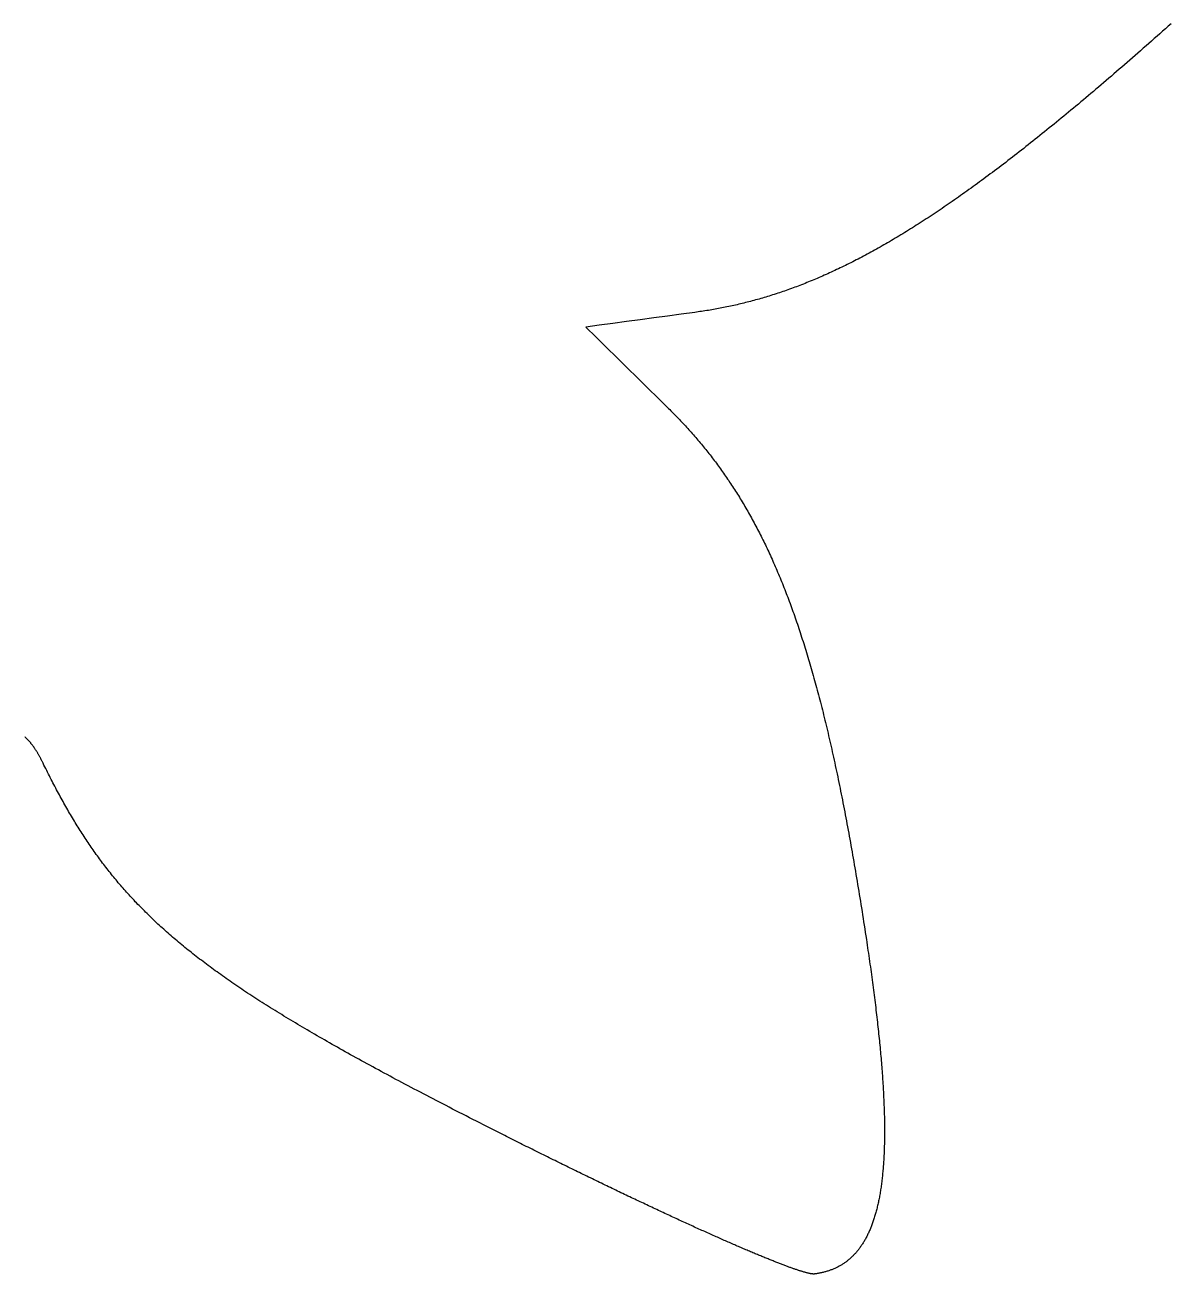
# Model space of a CAD drawing. Extents: x 2.4 to 98.3, y 8.1 to 95.3.
# Drawn here: x 50.37 to 90.31, y 8.1 to 51.65 of the extents above; entities that cross this region are included whole.
import ezdxf

# ---------------------------------------------------------------- set-up
doc = ezdxf.new("R2010")
doc.units = 0
doc.layers.add('LAYER_1', color=7, linetype='CONTINUOUS')

msp = doc.modelspace()

# ---------------------------------------------------------------- linework, layer by layer
at = {"layer": 'LAYER_1', "color": 3}
for p, q in [((90.018, 51.437), (89.921, 51.35)), ((90.116, 51.523), (90.018, 51.437)), ((90.214, 51.611), (90.116, 51.523)), ((90.312, 51.699), (90.214, 51.611)), ((89.536, 51.009), (89.441, 50.925)), ((89.632, 51.094), (89.536, 51.009)), ((89.728, 51.179), (89.632, 51.094)), ((89.824, 51.264), (89.728, 51.179)), ((89.921, 51.35), (89.824, 51.264)), ((89.063, 50.594), (88.969, 50.512)), ((89.157, 50.676), (89.063, 50.594)), ((89.251, 50.758), (89.157, 50.676)), ((89.346, 50.842), (89.251, 50.758)), ((89.441, 50.925), (89.346, 50.842)), ((88.507, 50.11), (88.415, 50.031)), ((88.599, 50.189), (88.507, 50.11)), ((88.691, 50.269), (88.599, 50.189)), ((88.783, 50.35), (88.691, 50.269)), ((88.876, 50.431), (88.783, 50.35)), ((88.969, 50.512), (88.876, 50.431)), ((88.053, 49.719), (87.963, 49.643)), ((88.143, 49.797), (88.053, 49.719)), ((88.234, 49.874), (88.143, 49.797)), ((88.324, 49.952), (88.234, 49.874)), ((88.415, 50.031), (88.324, 49.952)), ((87.519, 49.265), (87.432, 49.191)), ((87.608, 49.34), (87.519, 49.265)), ((87.696, 49.415), (87.608, 49.34)), ((87.785, 49.49), (87.696, 49.415)), ((87.874, 49.566), (87.785, 49.49)), ((87.963, 49.643), (87.874, 49.566)), ((86.997, 48.827), (86.912, 48.755)), ((87.084, 48.899), (86.997, 48.827)), ((87.17, 48.971), (87.084, 48.899)), ((87.257, 49.044), (87.17, 48.971)), ((87.344, 49.117), (87.257, 49.044)), ((87.432, 49.191), (87.344, 49.117)), ((86.487, 48.404), (86.403, 48.335)), ((86.571, 48.474), (86.487, 48.404)), ((86.656, 48.544), (86.571, 48.474)), ((86.741, 48.614), (86.656, 48.544)), ((86.826, 48.684), (86.741, 48.614)), ((86.912, 48.755), (86.826, 48.684)), ((85.905, 47.931), (85.823, 47.865)), ((85.987, 47.997), (85.905, 47.931)), ((86.07, 48.064), (85.987, 47.997)), ((86.152, 48.131), (86.07, 48.064)), ((86.236, 48.199), (86.152, 48.131)), ((86.319, 48.267), (86.236, 48.199)), ((86.403, 48.335), (86.319, 48.267)), ((85.337, 47.477), (85.257, 47.414)), ((85.417, 47.541), (85.337, 47.477)), ((85.498, 47.605), (85.417, 47.541)), ((85.579, 47.669), (85.498, 47.605)), ((85.66, 47.734), (85.579, 47.669)), ((85.741, 47.799), (85.66, 47.734)), ((85.823, 47.865), (85.741, 47.799)), ((84.783, 47.044), (84.704, 46.984)), ((84.861, 47.105), (84.783, 47.044)), ((84.94, 47.166), (84.861, 47.105)), ((85.019, 47.227), (84.94, 47.166)), ((85.098, 47.289), (85.019, 47.227)), ((85.177, 47.352), (85.098, 47.289)), ((85.257, 47.414), (85.177, 47.352)), ((84.241, 46.631), (84.165, 46.573)), ((84.318, 46.689), (84.241, 46.631)), ((84.395, 46.747), (84.318, 46.689)), ((84.472, 46.806), (84.395, 46.747)), ((84.549, 46.865), (84.472, 46.806)), ((84.627, 46.924), (84.549, 46.865)), ((84.704, 46.984), (84.627, 46.924)), ((83.638, 46.182), (83.563, 46.127)), ((83.712, 46.237), (83.638, 46.182)), ((83.787, 46.292), (83.712, 46.237)), ((83.862, 46.347), (83.787, 46.292)), ((83.938, 46.403), (83.862, 46.347)), ((84.013, 46.459), (83.938, 46.403)), ((84.089, 46.516), (84.013, 46.459)), ((84.165, 46.573), (84.089, 46.516)), ((83.049, 45.758), (82.977, 45.706)), ((83.122, 45.809), (83.049, 45.758)), ((83.195, 45.861), (83.122, 45.809)), ((83.268, 45.914), (83.195, 45.861)), ((83.342, 45.967), (83.268, 45.914)), ((83.415, 46.02), (83.342, 45.967)), ((83.489, 46.073), (83.415, 46.02)), ((83.563, 46.127), (83.489, 46.073)), ((82.405, 45.309), (82.334, 45.261)), ((82.475, 45.357), (82.405, 45.309)), ((82.546, 45.406), (82.475, 45.357)), ((82.618, 45.455), (82.546, 45.406)), ((82.689, 45.505), (82.618, 45.455)), ((82.761, 45.554), (82.689, 45.505)), ((82.833, 45.605), (82.761, 45.554)), ((82.905, 45.655), (82.833, 45.605)), ((82.977, 45.706), (82.905, 45.655)), ((81.777, 44.89), (81.708, 44.845)), ((81.846, 44.935), (81.777, 44.89)), ((81.915, 44.981), (81.846, 44.935)), ((81.984, 45.027), (81.915, 44.981)), ((82.054, 45.073), (81.984, 45.027)), ((82.123, 45.119), (82.054, 45.073)), ((82.193, 45.166), (82.123, 45.119)), ((82.264, 45.213), (82.193, 45.166)), ((82.334, 45.261), (82.264, 45.213)), ((81.097, 44.458), (81.03, 44.417)), ((81.164, 44.5), (81.097, 44.458)), ((81.231, 44.542), (81.164, 44.5)), ((81.299, 44.584), (81.231, 44.542)), ((81.366, 44.627), (81.299, 44.584)), ((81.434, 44.67), (81.366, 44.627)), ((81.502, 44.713), (81.434, 44.67)), ((81.571, 44.757), (81.502, 44.713)), ((81.639, 44.801), (81.571, 44.757)), ((81.708, 44.845), (81.639, 44.801)), ((80.369, 44.023), (80.304, 43.986)), ((80.434, 44.061), (80.369, 44.023)), ((80.5, 44.099), (80.434, 44.061)), ((80.565, 44.138), (80.5, 44.099)), ((80.631, 44.177), (80.565, 44.138)), ((80.697, 44.216), (80.631, 44.177)), ((80.763, 44.256), (80.697, 44.216)), ((80.83, 44.295), (80.763, 44.256)), ((80.896, 44.336), (80.83, 44.295)), ((80.963, 44.376), (80.896, 44.336)), ((81.03, 44.417), (80.963, 44.376)), ((79.532, 43.561), (79.469, 43.527)), ((79.596, 43.594), (79.532, 43.561)), ((79.66, 43.628), (79.596, 43.594)), ((79.723, 43.663), (79.66, 43.628)), ((79.787, 43.697), (79.723, 43.663)), ((79.851, 43.732), (79.787, 43.697)), ((79.915, 43.767), (79.851, 43.732)), ((79.98, 43.803), (79.915, 43.767)), ((80.044, 43.839), (79.98, 43.803)), ((80.109, 43.875), (80.044, 43.839)), ((80.174, 43.912), (80.109, 43.875)), ((80.239, 43.949), (80.174, 43.912)), ((80.304, 43.986), (80.239, 43.949)), ((78.656, 43.123), (78.594, 43.094)), ((78.718, 43.152), (78.656, 43.123)), ((78.78, 43.181), (78.718, 43.152)), ((78.842, 43.211), (78.78, 43.181)), ((78.904, 43.242), (78.842, 43.211)), ((78.966, 43.272), (78.904, 43.242)), ((79.029, 43.303), (78.966, 43.272)), ((79.091, 43.334), (79.029, 43.303)), ((79.154, 43.366), (79.091, 43.334)), ((79.217, 43.397), (79.154, 43.366)), ((79.28, 43.429), (79.217, 43.397)), ((79.343, 43.462), (79.28, 43.429)), ((79.406, 43.494), (79.343, 43.462)), ((79.469, 43.527), (79.406, 43.494)), ((77.679, 42.694), (77.619, 42.67)), ((77.739, 42.718), (77.679, 42.694)), ((77.8, 42.743), (77.739, 42.718)), ((77.861, 42.769), (77.8, 42.743)), ((77.921, 42.794), (77.861, 42.769)), ((77.982, 42.82), (77.921, 42.794)), ((78.043, 42.846), (77.982, 42.82)), ((78.104, 42.872), (78.043, 42.846)), ((78.165, 42.899), (78.104, 42.872)), ((78.226, 42.926), (78.165, 42.899)), ((78.287, 42.953), (78.226, 42.926)), ((78.348, 42.981), (78.287, 42.953)), ((78.409, 43.008), (78.348, 42.981)), ((78.471, 43.036), (78.409, 43.008)), ((78.532, 43.065), (78.471, 43.036)), ((78.594, 43.094), (78.532, 43.065)), ((76.484, 42.26), (76.425, 42.241)), ((76.544, 42.279), (76.484, 42.26)), ((76.603, 42.298), (76.544, 42.279)), ((76.662, 42.318), (76.603, 42.298)), ((76.722, 42.338), (76.662, 42.318)), ((76.781, 42.358), (76.722, 42.338)), ((76.84, 42.378), (76.781, 42.358)), ((76.9, 42.399), (76.84, 42.378)), ((76.96, 42.42), (76.9, 42.399)), ((77.019, 42.442), (76.96, 42.42)), ((77.079, 42.463), (77.019, 42.442)), ((77.139, 42.485), (77.079, 42.463)), ((77.198, 42.507), (77.139, 42.485)), ((77.258, 42.529), (77.198, 42.507)), ((77.318, 42.552), (77.258, 42.529)), ((77.378, 42.575), (77.318, 42.552)), ((77.438, 42.598), (77.378, 42.575)), ((77.498, 42.622), (77.438, 42.598)), ((77.558, 42.645), (77.498, 42.622)), ((77.619, 42.67), (77.558, 42.645)), ((74.776, 41.813), (74.718, 41.801)), ((74.835, 41.825), (74.776, 41.813)), ((74.894, 41.837), (74.835, 41.825)), ((74.953, 41.85), (74.894, 41.837)), ((75.012, 41.862), (74.953, 41.85)), ((75.07, 41.875), (75.012, 41.862)), ((75.129, 41.888), (75.07, 41.875)), ((75.188, 41.902), (75.129, 41.888)), ((75.247, 41.916), (75.188, 41.902)), ((75.306, 41.93), (75.247, 41.916)), ((75.364, 41.944), (75.306, 41.93)), ((75.423, 41.958), (75.364, 41.944)), ((75.482, 41.973), (75.423, 41.958)), ((75.541, 41.988), (75.482, 41.973)), ((75.6, 42.003), (75.541, 41.988)), ((75.658, 42.018), (75.6, 42.003)), ((75.717, 42.034), (75.658, 42.018)), ((75.776, 42.05), (75.717, 42.034)), ((75.835, 42.066), (75.776, 42.05)), ((75.894, 42.082), (75.835, 42.066)), ((75.953, 42.099), (75.894, 42.082)), ((76.012, 42.116), (75.953, 42.099)), ((76.071, 42.133), (76.012, 42.116)), ((76.13, 42.15), (76.071, 42.133)), ((76.189, 42.168), (76.13, 42.15)), ((76.248, 42.185), (76.189, 42.168)), ((76.307, 42.204), (76.248, 42.185)), ((76.366, 42.222), (76.307, 42.204)), ((76.425, 42.241), (76.366, 42.222)), ((71.812, 41.376), (71.336, 41.311)), ((72.287, 41.44), (71.812, 41.376)), ((72.763, 41.505), (72.287, 41.44)), ((73.238, 41.569), (72.763, 41.505)), ((73.714, 41.633), (73.238, 41.569)), ((73.773, 41.642), (73.714, 41.633)), ((73.832, 41.65), (73.773, 41.642)), ((73.892, 41.659), (73.832, 41.65)), ((73.951, 41.667), (73.892, 41.659)), ((74.01, 41.676), (73.951, 41.667)), ((74.069, 41.685), (74.01, 41.676)), ((74.128, 41.695), (74.069, 41.685)), ((74.187, 41.704), (74.128, 41.695)), ((74.246, 41.714), (74.187, 41.704)), ((74.305, 41.724), (74.246, 41.714)), ((74.364, 41.735), (74.305, 41.724)), ((74.423, 41.745), (74.364, 41.735)), ((74.482, 41.756), (74.423, 41.745)), ((74.541, 41.767), (74.482, 41.756)), ((74.6, 41.778), (74.541, 41.767)), ((74.659, 41.789), (74.6, 41.778)), ((74.718, 41.801), (74.659, 41.789)), ((70.385, 41.183), (69.91, 41.118)), ((69.91, 41.118), (70.27, 40.764)), ((70.861, 41.247), (70.385, 41.183)), ((71.336, 41.311), (70.861, 41.247)), ((70.27, 40.764), (70.631, 40.41)), ((70.631, 40.41), (70.992, 40.056)), ((70.992, 40.056), (71.352, 39.701)), ((71.352, 39.701), (71.713, 39.347)), ((71.713, 39.347), (72.074, 38.993)), ((72.074, 38.993), (72.434, 38.639)), ((72.434, 38.639), (72.795, 38.284)), ((72.795, 38.284), (72.838, 38.242)), ((72.838, 38.242), (72.881, 38.199)), ((72.881, 38.199), (72.924, 38.156)), ((72.924, 38.156), (72.967, 38.113)), ((72.967, 38.113), (73.01, 38.07)), ((73.01, 38.07), (73.052, 38.027)), ((73.052, 38.027), (73.094, 37.983)), ((73.094, 37.983), (73.136, 37.94)), ((73.136, 37.94), (73.178, 37.896)), ((73.178, 37.896), (73.22, 37.852)), ((73.22, 37.852), (73.261, 37.808)), ((73.261, 37.808), (73.303, 37.764)), ((73.303, 37.764), (73.344, 37.72)), ((73.344, 37.72), (73.385, 37.676)), ((73.385, 37.676), (73.426, 37.631)), ((73.426, 37.631), (73.466, 37.587)), ((73.466, 37.587), (73.507, 37.542)), ((73.507, 37.542), (73.547, 37.497)), ((73.547, 37.497), (73.587, 37.452)), ((73.587, 37.452), (73.627, 37.407)), ((73.627, 37.407), (73.667, 37.361)), ((73.667, 37.361), (73.707, 37.316)), ((73.707, 37.316), (73.747, 37.27)), ((73.747, 37.27), (73.786, 37.224)), ((73.786, 37.224), (73.825, 37.178)), ((73.825, 37.178), (73.864, 37.132)), ((73.864, 37.132), (73.903, 37.086)), ((73.903, 37.086), (73.942, 37.039)), ((73.942, 37.039), (73.98, 36.993)), ((73.98, 36.993), (74.019, 36.946)), ((74.019, 36.946), (74.057, 36.899)), ((74.057, 36.899), (74.095, 36.852)), ((74.095, 36.852), (74.133, 36.805)), ((74.133, 36.805), (74.171, 36.757)), ((74.171, 36.757), (74.208, 36.71)), ((74.208, 36.71), (74.246, 36.662)), ((74.246, 36.662), (74.283, 36.614)), ((74.283, 36.614), (74.32, 36.565)), ((74.32, 36.565), (74.357, 36.517)), ((74.357, 36.517), (74.394, 36.469)), ((74.394, 36.469), (74.431, 36.42)), ((74.431, 36.42), (74.467, 36.371)), ((74.467, 36.371), (74.503, 36.322)), ((74.503, 36.322), (74.54, 36.272)), ((74.54, 36.272), (74.576, 36.223)), ((74.576, 36.223), (74.612, 36.173)), ((74.612, 36.173), (74.647, 36.123)), ((74.647, 36.123), (74.683, 36.073)), ((74.683, 36.073), (74.719, 36.023)), ((74.719, 36.023), (74.754, 35.972)), ((74.754, 35.972), (74.789, 35.922)), ((74.789, 35.922), (74.824, 35.871)), ((74.824, 35.871), (74.859, 35.82)), ((74.859, 35.82), (74.894, 35.768)), ((74.894, 35.768), (74.928, 35.717)), ((74.928, 35.717), (74.963, 35.665)), ((74.963, 35.665), (74.997, 35.613)), ((74.997, 35.613), (75.031, 35.561)), ((75.031, 35.561), (75.065, 35.509)), ((75.065, 35.509), (75.099, 35.456)), ((75.099, 35.456), (75.133, 35.403)), ((75.133, 35.403), (75.167, 35.35)), ((75.167, 35.35), (75.2, 35.297)), ((75.2, 35.297), (75.233, 35.244)), ((75.233, 35.244), (75.267, 35.19)), ((75.267, 35.19), (75.3, 35.136)), ((75.3, 35.136), (75.333, 35.082)), ((75.333, 35.082), (75.365, 35.027)), ((75.365, 35.027), (75.398, 34.973)), ((75.398, 34.973), (75.431, 34.918)), ((75.431, 34.918), (75.463, 34.863)), ((75.463, 34.863), (75.495, 34.807)), ((75.495, 34.807), (75.527, 34.752)), ((75.527, 34.752), (75.559, 34.696)), ((75.559, 34.696), (75.591, 34.64)), ((75.591, 34.64), (75.623, 34.584)), ((75.623, 34.584), (75.655, 34.527)), ((75.655, 34.527), (75.686, 34.47)), ((75.686, 34.47), (75.717, 34.413)), ((75.717, 34.413), (75.749, 34.356)), ((75.749, 34.356), (75.78, 34.298)), ((75.78, 34.298), (75.811, 34.24)), ((75.811, 34.24), (75.842, 34.182)), ((75.842, 34.182), (75.872, 34.124)), ((75.872, 34.124), (75.903, 34.065)), ((75.903, 34.065), (75.933, 34.006)), ((75.933, 34.006), (75.964, 33.947)), ((75.964, 33.947), (75.994, 33.888)), ((75.994, 33.888), (76.024, 33.828)), ((76.024, 33.828), (76.054, 33.768)), ((76.054, 33.768), (76.084, 33.708)), ((76.084, 33.708), (76.114, 33.648)), ((76.114, 33.648), (76.143, 33.587)), ((76.143, 33.587), (76.173, 33.526)), ((76.173, 33.526), (76.202, 33.465)), ((76.202, 33.465), (76.231, 33.403)), ((76.231, 33.403), (76.261, 33.341)), ((76.261, 33.341), (76.29, 33.279)), ((76.29, 33.279), (76.318, 33.216)), ((76.318, 33.216), (76.347, 33.154)), ((76.347, 33.154), (76.376, 33.091)), ((76.376, 33.091), (76.405, 33.027)), ((76.405, 33.027), (76.433, 32.964)), ((76.433, 32.964), (76.461, 32.9)), ((76.461, 32.9), (76.49, 32.836)), ((76.49, 32.836), (76.518, 32.771)), ((76.518, 32.771), (76.546, 32.706)), ((76.546, 32.706), (76.574, 32.641)), ((76.574, 32.641), (76.601, 32.576)), ((76.601, 32.576), (76.629, 32.51)), ((76.629, 32.51), (76.657, 32.444)), ((76.657, 32.444), (76.684, 32.378)), ((76.684, 32.378), (76.711, 32.311)), ((76.711, 32.311), (76.739, 32.245)), ((76.739, 32.245), (76.766, 32.177)), ((76.766, 32.177), (76.793, 32.11)), ((76.793, 32.11), (76.82, 32.042)), ((76.82, 32.042), (76.847, 31.974)), ((76.847, 31.974), (76.873, 31.905)), ((76.873, 31.905), (76.9, 31.836)), ((76.9, 31.836), (76.927, 31.767)), ((76.927, 31.767), (76.953, 31.698)), ((76.953, 31.698), (76.979, 31.628)), ((76.979, 31.628), (77.006, 31.558)), ((77.006, 31.558), (77.032, 31.487)), ((77.032, 31.487), (77.058, 31.417)), ((77.058, 31.417), (77.084, 31.346)), ((77.084, 31.346), (77.11, 31.274)), ((77.11, 31.274), (77.135, 31.202)), ((77.135, 31.202), (77.161, 31.13)), ((77.161, 31.13), (77.187, 31.058)), ((77.187, 31.058), (77.212, 30.985)), ((77.212, 30.985), (77.237, 30.912)), ((77.237, 30.912), (77.263, 30.838)), ((77.263, 30.838), (77.288, 30.765)), ((77.288, 30.765), (77.313, 30.69)), ((77.313, 30.69), (77.338, 30.616)), ((77.338, 30.616), (77.363, 30.541)), ((77.363, 30.541), (77.388, 30.466)), ((77.388, 30.466), (77.412, 30.39)), ((77.412, 30.39), (77.437, 30.314)), ((77.437, 30.314), (77.461, 30.238)), ((77.461, 30.238), (77.486, 30.161)), ((77.486, 30.161), (77.51, 30.084)), ((77.51, 30.084), (77.535, 30.007)), ((77.535, 30.007), (77.559, 29.929)), ((77.559, 29.929), (77.583, 29.851)), ((77.583, 29.851), (77.607, 29.772)), ((77.607, 29.772), (77.631, 29.694)), ((77.631, 29.694), (77.655, 29.614)), ((77.655, 29.614), (77.679, 29.535)), ((77.679, 29.535), (77.702, 29.455)), ((77.702, 29.455), (77.726, 29.374)), ((77.726, 29.374), (77.749, 29.294)), ((77.749, 29.294), (77.773, 29.213)), ((77.773, 29.213), (77.796, 29.131)), ((77.796, 29.131), (77.819, 29.049)), ((77.819, 29.049), (77.843, 28.967)), ((77.843, 28.967), (77.866, 28.884)), ((77.866, 28.884), (77.889, 28.801)), ((77.889, 28.801), (77.912, 28.718)), ((77.912, 28.718), (77.935, 28.634)), ((77.935, 28.634), (77.958, 28.55)), ((77.958, 28.55), (77.98, 28.465)), ((77.98, 28.465), (78.003, 28.38)), ((78.003, 28.38), (78.026, 28.295)), ((78.026, 28.295), (78.048, 28.209)), ((78.048, 28.209), (78.071, 28.123)), ((78.071, 28.123), (78.093, 28.036)), ((78.093, 28.036), (78.116, 27.949)), ((78.116, 27.949), (78.138, 27.861)), ((78.138, 27.861), (78.16, 27.774)), ((78.16, 27.774), (78.182, 27.685)), ((78.182, 27.685), (78.204, 27.597)), ((78.204, 27.597), (78.226, 27.508)), ((78.226, 27.508), (78.248, 27.418)), ((78.248, 27.418), (78.27, 27.328)), ((78.27, 27.328), (78.292, 27.238)), ((78.292, 27.238), (78.313, 27.147)), ((78.313, 27.147), (78.335, 27.056)), ((78.335, 27.056), (78.357, 26.964)), ((50.372, 26.816), (50.362, 26.825)), ((50.383, 26.807), (50.372, 26.816)), ((50.394, 26.797), (50.383, 26.807)), ((50.405, 26.788), (50.394, 26.797)), ((50.415, 26.778), (50.405, 26.788)), ((50.426, 26.768), (50.415, 26.778)), ((50.437, 26.758), (50.426, 26.768)), ((50.448, 26.747), (50.437, 26.758)), ((50.458, 26.736), (50.448, 26.747)), ((50.469, 26.726), (50.458, 26.736)), ((50.48, 26.714), (50.469, 26.726)), ((50.49, 26.703), (50.48, 26.714)), ((50.501, 26.692), (50.49, 26.703)), ((50.512, 26.68), (50.501, 26.692)), ((50.522, 26.668), (50.512, 26.68)), ((50.533, 26.656), (50.522, 26.668)), ((50.544, 26.644), (50.533, 26.656)), ((50.554, 26.631), (50.544, 26.644)), ((50.565, 26.618), (50.554, 26.631)), ((50.576, 26.605), (50.565, 26.618)), ((50.586, 26.592), (50.576, 26.605)), ((50.597, 26.579), (50.586, 26.592)), ((50.608, 26.565), (50.597, 26.579)), ((78.357, 26.964), (78.378, 26.872)), ((78.378, 26.872), (78.4, 26.78)), ((78.4, 26.78), (78.421, 26.687)), ((78.421, 26.687), (78.442, 26.593)), ((78.442, 26.593), (78.464, 26.5)), ((50.618, 26.551), (50.608, 26.565)), ((50.629, 26.537), (50.618, 26.551)), ((50.639, 26.523), (50.629, 26.537)), ((50.65, 26.508), (50.639, 26.523)), ((50.661, 26.494), (50.65, 26.508)), ((50.671, 26.479), (50.661, 26.494)), ((50.682, 26.464), (50.671, 26.479)), ((50.692, 26.448), (50.682, 26.464)), ((50.703, 26.433), (50.692, 26.448)), ((50.714, 26.417), (50.703, 26.433)), ((50.724, 26.401), (50.714, 26.417)), ((50.735, 26.385), (50.724, 26.401)), ((50.745, 26.369), (50.735, 26.385)), ((50.756, 26.352), (50.745, 26.369)), ((50.766, 26.335), (50.756, 26.352)), ((50.777, 26.318), (50.766, 26.335)), ((50.788, 26.301), (50.777, 26.318)), ((50.798, 26.284), (50.788, 26.301)), ((50.809, 26.266), (50.798, 26.284)), ((50.819, 26.248), (50.809, 26.266)), ((50.83, 26.23), (50.819, 26.248)), ((50.84, 26.212), (50.83, 26.23)), ((50.851, 26.194), (50.84, 26.212)), ((50.861, 26.175), (50.851, 26.194)), ((50.872, 26.156), (50.861, 26.175)), ((50.882, 26.137), (50.872, 26.156)), ((50.893, 26.118), (50.882, 26.137)), ((78.464, 26.5), (78.485, 26.406)), ((78.485, 26.406), (78.506, 26.311)), ((78.506, 26.311), (78.527, 26.216)), ((78.527, 26.216), (78.548, 26.12)), ((50.903, 26.098), (50.893, 26.118)), ((50.914, 26.078), (50.903, 26.098)), ((50.925, 26.059), (50.914, 26.078)), ((50.935, 26.038), (50.925, 26.059)), ((50.946, 26.018), (50.935, 26.038)), ((50.956, 25.998), (50.946, 26.018)), ((50.967, 25.977), (50.956, 25.998)), ((50.977, 25.956), (50.967, 25.977)), ((50.988, 25.935), (50.977, 25.956)), ((50.998, 25.913), (50.988, 25.935)), ((51.029, 25.849), (50.998, 25.913)), ((51.061, 25.786), (51.029, 25.849)), ((51.092, 25.723), (51.061, 25.786)), ((51.123, 25.66), (51.092, 25.723)), ((78.548, 26.12), (78.569, 26.024)), ((78.569, 26.024), (78.59, 25.928)), ((78.59, 25.928), (78.611, 25.831)), ((78.611, 25.831), (78.632, 25.734)), ((78.632, 25.734), (78.653, 25.636)), ((51.155, 25.597), (51.123, 25.66)), ((51.186, 25.535), (51.155, 25.597)), ((51.217, 25.473), (51.186, 25.535)), ((51.249, 25.412), (51.217, 25.473)), ((51.28, 25.35), (51.249, 25.412)), ((51.312, 25.289), (51.28, 25.35)), ((51.343, 25.228), (51.312, 25.289)), ((78.653, 25.636), (78.674, 25.538)), ((78.674, 25.538), (78.694, 25.439)), ((78.694, 25.439), (78.715, 25.34)), ((78.715, 25.34), (78.735, 25.241)), ((51.375, 25.167), (51.343, 25.228)), ((51.406, 25.107), (51.375, 25.167)), ((51.438, 25.047), (51.406, 25.107)), ((51.47, 24.987), (51.438, 25.047)), ((51.502, 24.928), (51.47, 24.987)), ((51.534, 24.868), (51.502, 24.928)), ((51.565, 24.809), (51.534, 24.868)), ((78.735, 25.241), (78.756, 25.141)), ((78.756, 25.141), (78.776, 25.04)), ((78.776, 25.04), (78.797, 24.939)), ((78.797, 24.939), (78.817, 24.838)), ((78.817, 24.838), (78.837, 24.736)), ((51.597, 24.751), (51.565, 24.809)), ((51.629, 24.692), (51.597, 24.751)), ((51.662, 24.634), (51.629, 24.692)), ((51.694, 24.576), (51.662, 24.634)), ((51.726, 24.518), (51.694, 24.576)), ((51.758, 24.461), (51.726, 24.518)), ((51.791, 24.403), (51.758, 24.461)), ((51.823, 24.346), (51.791, 24.403)), ((78.837, 24.736), (78.858, 24.634)), ((78.858, 24.634), (78.878, 24.531)), ((78.878, 24.531), (78.898, 24.427)), ((78.898, 24.427), (78.918, 24.324)), ((51.856, 24.289), (51.823, 24.346)), ((51.889, 24.233), (51.856, 24.289)), ((51.921, 24.177), (51.889, 24.233)), ((51.954, 24.12), (51.921, 24.177)), ((51.987, 24.065), (51.954, 24.12)), ((52.02, 24.009), (51.987, 24.065)), ((52.053, 23.953), (52.02, 24.009)), ((78.918, 24.324), (78.938, 24.22)), ((78.938, 24.22), (78.958, 24.115)), ((78.958, 24.115), (78.978, 24.01)), ((78.978, 24.01), (78.998, 23.904)), ((52.087, 23.898), (52.053, 23.953)), ((52.12, 23.843), (52.087, 23.898)), ((52.154, 23.789), (52.12, 23.843)), ((52.187, 23.734), (52.154, 23.789)), ((52.221, 23.68), (52.187, 23.734)), ((52.255, 23.625), (52.221, 23.68)), ((52.289, 23.572), (52.255, 23.625)), ((52.323, 23.518), (52.289, 23.572)), ((78.998, 23.904), (79.018, 23.798)), ((79.018, 23.798), (79.038, 23.691)), ((79.038, 23.691), (79.058, 23.584)), ((79.058, 23.584), (79.078, 23.477)), ((52.357, 23.464), (52.323, 23.518)), ((52.392, 23.411), (52.357, 23.464)), ((52.426, 23.358), (52.392, 23.411)), ((52.461, 23.305), (52.426, 23.358)), ((52.496, 23.252), (52.461, 23.305)), ((52.531, 23.2), (52.496, 23.252)), ((52.566, 23.147), (52.531, 23.2)), ((52.601, 23.095), (52.566, 23.147)), ((52.636, 23.043), (52.601, 23.095)), ((79.078, 23.477), (79.097, 23.369)), ((79.097, 23.369), (79.117, 23.26)), ((79.117, 23.26), (79.137, 23.151)), ((79.137, 23.151), (79.156, 23.041)), ((52.672, 22.991), (52.636, 23.043)), ((52.708, 22.94), (52.672, 22.991)), ((52.744, 22.888), (52.708, 22.94)), ((52.78, 22.837), (52.744, 22.888)), ((52.816, 22.786), (52.78, 22.837)), ((52.852, 22.735), (52.816, 22.786)), ((52.889, 22.684), (52.852, 22.735)), ((52.925, 22.633), (52.889, 22.684)), ((79.156, 23.041), (79.176, 22.931)), ((79.176, 22.931), (79.196, 22.821)), ((79.196, 22.821), (79.215, 22.71)), ((79.215, 22.71), (79.235, 22.598)), ((52.962, 22.583), (52.925, 22.633)), ((53, 22.532), (52.962, 22.583)), ((53.037, 22.482), (53, 22.532)), ((53.074, 22.432), (53.037, 22.482)), ((53.112, 22.382), (53.074, 22.432)), ((53.15, 22.333), (53.112, 22.382)), ((53.188, 22.283), (53.15, 22.333)), ((53.226, 22.234), (53.188, 22.283)), ((53.265, 22.185), (53.226, 22.234)), ((79.235, 22.598), (79.254, 22.486)), ((79.254, 22.486), (79.273, 22.374)), ((79.273, 22.374), (79.293, 22.261)), ((79.293, 22.261), (79.312, 22.147)), ((53.303, 22.135), (53.265, 22.185)), ((53.342, 22.086), (53.303, 22.135)), ((53.381, 22.038), (53.342, 22.086)), ((53.421, 21.989), (53.381, 22.038)), ((53.46, 21.94), (53.421, 21.989)), ((53.5, 21.892), (53.46, 21.94)), ((53.54, 21.844), (53.5, 21.892)), ((53.58, 21.795), (53.54, 21.844)), ((53.62, 21.747), (53.58, 21.795)), ((79.312, 22.147), (79.331, 22.033)), ((79.331, 22.033), (79.351, 21.919)), ((79.351, 21.919), (79.37, 21.804)), ((79.37, 21.804), (79.389, 21.688)), ((53.661, 21.699), (53.62, 21.747)), ((53.702, 21.651), (53.661, 21.699)), ((53.743, 21.604), (53.702, 21.651)), ((53.784, 21.556), (53.743, 21.604)), ((53.826, 21.509), (53.784, 21.556)), ((53.868, 21.461), (53.826, 21.509)), ((53.91, 21.414), (53.868, 21.461)), ((53.952, 21.367), (53.91, 21.414)), ((53.995, 21.32), (53.952, 21.367)), ((79.389, 21.688), (79.408, 21.572)), ((79.408, 21.572), (79.428, 21.456)), ((79.428, 21.456), (79.447, 21.338)), ((54.038, 21.273), (53.995, 21.32)), ((54.081, 21.226), (54.038, 21.273)), ((54.124, 21.179), (54.081, 21.226)), ((54.168, 21.132), (54.124, 21.179)), ((54.212, 21.085), (54.168, 21.132)), ((54.256, 21.039), (54.212, 21.085)), ((54.301, 20.992), (54.256, 21.039)), ((54.345, 20.946), (54.301, 20.992)), ((54.39, 20.9), (54.345, 20.946)), ((79.447, 21.338), (79.466, 21.221)), ((79.466, 21.221), (79.485, 21.103)), ((79.485, 21.103), (79.504, 20.984)), ((79.504, 20.984), (79.523, 20.865)), ((54.436, 20.854), (54.39, 20.9)), ((54.481, 20.807), (54.436, 20.854)), ((54.527, 20.761), (54.481, 20.807)), ((54.573, 20.715), (54.527, 20.761)), ((54.62, 20.669), (54.573, 20.715)), ((54.667, 20.623), (54.62, 20.669)), ((54.714, 20.578), (54.667, 20.623)), ((54.761, 20.532), (54.714, 20.578)), ((54.809, 20.486), (54.761, 20.532)), ((54.857, 20.441), (54.809, 20.486)), ((79.523, 20.865), (79.542, 20.745)), ((79.542, 20.745), (79.561, 20.625)), ((79.561, 20.625), (79.58, 20.504)), ((79.58, 20.504), (79.599, 20.383)), ((54.905, 20.395), (54.857, 20.441)), ((54.954, 20.349), (54.905, 20.395)), ((55.003, 20.304), (54.954, 20.349)), ((55.052, 20.258), (55.003, 20.304)), ((55.102, 20.213), (55.052, 20.258)), ((55.152, 20.168), (55.102, 20.213)), ((55.202, 20.122), (55.152, 20.168)), ((55.252, 20.077), (55.202, 20.122)), ((55.303, 20.032), (55.252, 20.077)), ((79.599, 20.383), (79.618, 20.261)), ((79.618, 20.261), (79.636, 20.139)), ((79.636, 20.139), (79.655, 20.016)), ((55.355, 19.987), (55.303, 20.032)), ((55.406, 19.941), (55.355, 19.987)), ((55.458, 19.896), (55.406, 19.941)), ((55.51, 19.851), (55.458, 19.896)), ((55.563, 19.806), (55.51, 19.851)), ((55.616, 19.761), (55.563, 19.806)), ((55.669, 19.716), (55.616, 19.761)), ((55.723, 19.671), (55.669, 19.716)), ((55.777, 19.626), (55.723, 19.671)), ((55.832, 19.581), (55.777, 19.626)), ((79.655, 20.016), (79.674, 19.892)), ((79.674, 19.892), (79.693, 19.768)), ((79.693, 19.768), (79.708, 19.671)), ((79.708, 19.671), (79.722, 19.574)), ((55.887, 19.536), (55.832, 19.581)), ((55.942, 19.491), (55.887, 19.536)), ((55.997, 19.445), (55.942, 19.491)), ((56.053, 19.4), (55.997, 19.445)), ((56.109, 19.355), (56.053, 19.4)), ((56.166, 19.31), (56.109, 19.355)), ((56.223, 19.265), (56.166, 19.31)), ((56.281, 19.22), (56.223, 19.265)), ((56.339, 19.175), (56.281, 19.22)), ((56.397, 19.13), (56.339, 19.175)), ((79.722, 19.574), (79.736, 19.478)), ((79.736, 19.478), (79.75, 19.382)), ((79.75, 19.382), (79.764, 19.287)), ((79.764, 19.287), (79.778, 19.192)), ((79.778, 19.192), (79.792, 19.098)), ((56.455, 19.085), (56.397, 19.13)), ((56.514, 19.04), (56.455, 19.085)), ((56.574, 18.995), (56.514, 19.04)), ((56.634, 18.95), (56.574, 18.995)), ((56.694, 18.904), (56.634, 18.95)), ((56.755, 18.859), (56.694, 18.904)), ((56.816, 18.814), (56.755, 18.859)), ((56.877, 18.769), (56.816, 18.814)), ((56.939, 18.723), (56.877, 18.769)), ((79.792, 19.098), (79.805, 19.004)), ((79.805, 19.004), (79.819, 18.911)), ((79.819, 18.911), (79.832, 18.818)), ((79.832, 18.818), (79.845, 18.725)), ((57.001, 18.678), (56.939, 18.723)), ((57.064, 18.633), (57.001, 18.678)), ((57.127, 18.587), (57.064, 18.633)), ((57.191, 18.542), (57.127, 18.587)), ((57.255, 18.496), (57.191, 18.542)), ((57.319, 18.451), (57.255, 18.496)), ((57.384, 18.405), (57.319, 18.451)), ((57.45, 18.36), (57.384, 18.405)), ((57.516, 18.314), (57.45, 18.36)), ((57.582, 18.268), (57.516, 18.314)), ((79.845, 18.725), (79.857, 18.633)), ((79.857, 18.633), (79.87, 18.542)), ((79.87, 18.542), (79.883, 18.45)), ((79.883, 18.45), (79.895, 18.36)), ((79.895, 18.36), (79.907, 18.269)), ((57.649, 18.222), (57.582, 18.268)), ((57.716, 18.176), (57.649, 18.222)), ((57.783, 18.13), (57.716, 18.176)), ((57.851, 18.084), (57.783, 18.13)), ((57.92, 18.038), (57.851, 18.084)), ((57.989, 17.992), (57.92, 18.038)), ((58.058, 17.946), (57.989, 17.992)), ((58.128, 17.899), (58.058, 17.946)), ((58.199, 17.853), (58.128, 17.899)), ((79.907, 18.269), (79.919, 18.18)), ((79.919, 18.18), (79.931, 18.09)), ((79.931, 18.09), (79.942, 18.001)), ((79.942, 18.001), (79.954, 17.913)), ((79.954, 17.913), (79.965, 17.825)), ((58.27, 17.807), (58.199, 17.853)), ((58.341, 17.76), (58.27, 17.807)), ((58.413, 17.713), (58.341, 17.76)), ((58.485, 17.667), (58.413, 17.713)), ((58.558, 17.62), (58.485, 17.667)), ((58.631, 17.573), (58.558, 17.62)), ((58.705, 17.526), (58.631, 17.573)), ((58.78, 17.479), (58.705, 17.526)), ((58.854, 17.431), (58.78, 17.479)), ((58.93, 17.384), (58.854, 17.431)), ((79.965, 17.825), (79.976, 17.738)), ((79.976, 17.738), (79.987, 17.65)), ((79.987, 17.65), (79.998, 17.564)), ((79.998, 17.564), (80.008, 17.478)), ((80.008, 17.478), (80.019, 17.392)), ((59.006, 17.337), (58.93, 17.384)), ((59.082, 17.289), (59.006, 17.337)), ((59.159, 17.241), (59.082, 17.289)), ((59.236, 17.194), (59.159, 17.241)), ((59.314, 17.146), (59.236, 17.194)), ((59.392, 17.098), (59.314, 17.146)), ((59.471, 17.05), (59.392, 17.098)), ((59.551, 17.001), (59.471, 17.05)), ((59.631, 16.953), (59.551, 17.001)), ((80.019, 17.392), (80.029, 17.307)), ((80.029, 17.307), (80.039, 17.222)), ((80.039, 17.222), (80.049, 17.137)), ((80.049, 17.137), (80.058, 17.053)), ((80.058, 17.053), (80.068, 16.97)), ((59.711, 16.905), (59.631, 16.953)), ((59.792, 16.856), (59.711, 16.905)), ((59.874, 16.807), (59.792, 16.856)), ((59.956, 16.758), (59.874, 16.807)), ((60.039, 16.709), (59.956, 16.758)), ((60.122, 16.66), (60.039, 16.709)), ((60.206, 16.611), (60.122, 16.66)), ((60.29, 16.561), (60.206, 16.611)), ((60.375, 16.512), (60.29, 16.561)), ((80.068, 16.97), (80.077, 16.887)), ((80.077, 16.887), (80.087, 16.804)), ((80.087, 16.804), (80.096, 16.722)), ((80.096, 16.722), (80.105, 16.64)), ((80.105, 16.64), (80.113, 16.559)), ((80.113, 16.559), (80.122, 16.478)), ((60.46, 16.462), (60.375, 16.512)), ((60.546, 16.412), (60.46, 16.462)), ((60.633, 16.362), (60.546, 16.412)), ((60.72, 16.312), (60.633, 16.362)), ((60.808, 16.262), (60.72, 16.312)), ((60.896, 16.211), (60.808, 16.262)), ((60.985, 16.16), (60.896, 16.211)), ((61.074, 16.11), (60.985, 16.16)), ((80.122, 16.478), (80.13, 16.398)), ((80.13, 16.398), (80.138, 16.318)), ((80.138, 16.318), (80.146, 16.238)), ((80.146, 16.238), (80.154, 16.159)), ((80.154, 16.159), (80.162, 16.08)), ((61.164, 16.059), (61.074, 16.11)), ((61.255, 16.007), (61.164, 16.059)), ((61.346, 15.956), (61.255, 16.007)), ((61.438, 15.904), (61.346, 15.956)), ((61.53, 15.853), (61.438, 15.904)), ((61.623, 15.801), (61.53, 15.853)), ((61.716, 15.749), (61.623, 15.801)), ((61.81, 15.697), (61.716, 15.749)), ((61.905, 15.644), (61.81, 15.697)), ((80.162, 16.08), (80.169, 16.002)), ((80.169, 16.002), (80.176, 15.924)), ((80.176, 15.924), (80.184, 15.847)), ((80.184, 15.847), (80.191, 15.77)), ((80.191, 15.77), (80.197, 15.693)), ((80.197, 15.693), (80.204, 15.617)), ((62.001, 15.592), (61.905, 15.644)), ((62.096, 15.539), (62.001, 15.592)), ((62.193, 15.486), (62.096, 15.539)), ((62.29, 15.433), (62.193, 15.486)), ((62.388, 15.379), (62.29, 15.433)), ((62.486, 15.326), (62.388, 15.379)), ((62.586, 15.272), (62.486, 15.326)), ((62.685, 15.218), (62.586, 15.272)), ((80.204, 15.617), (80.21, 15.542)), ((80.21, 15.542), (80.217, 15.467)), ((80.217, 15.467), (80.223, 15.392)), ((80.223, 15.392), (80.229, 15.317)), ((80.229, 15.317), (80.234, 15.243)), ((62.785, 15.164), (62.685, 15.218)), ((62.886, 15.109), (62.785, 15.164)), ((62.988, 15.055), (62.886, 15.109)), ((63.09, 15), (62.988, 15.055)), ((63.193, 14.945), (63.09, 15)), ((63.297, 14.889), (63.193, 14.945)), ((63.401, 14.834), (63.297, 14.889)), ((63.505, 14.778), (63.401, 14.834)), ((80.234, 15.243), (80.24, 15.17)), ((80.24, 15.17), (80.245, 15.097)), ((80.245, 15.097), (80.251, 15.024)), ((80.251, 15.024), (80.256, 14.952)), ((80.256, 14.952), (80.261, 14.88)), ((80.261, 14.88), (80.265, 14.809)), ((80.265, 14.809), (80.27, 14.738)), ((63.611, 14.722), (63.505, 14.778)), ((63.717, 14.666), (63.611, 14.722)), ((63.824, 14.61), (63.717, 14.666)), ((63.931, 14.553), (63.824, 14.61)), ((64.039, 14.496), (63.931, 14.553)), ((64.148, 14.439), (64.039, 14.496)), ((64.257, 14.382), (64.148, 14.439)), ((64.368, 14.324), (64.257, 14.382)), ((80.27, 14.738), (80.274, 14.667)), ((80.274, 14.667), (80.278, 14.597)), ((80.278, 14.597), (80.282, 14.527)), ((80.282, 14.527), (80.286, 14.458)), ((80.286, 14.458), (80.29, 14.389)), ((80.29, 14.389), (80.293, 14.321)), ((64.478, 14.266), (64.368, 14.324)), ((64.59, 14.208), (64.478, 14.266)), ((64.702, 14.15), (64.59, 14.208)), ((64.815, 14.091), (64.702, 14.15)), ((64.928, 14.032), (64.815, 14.091)), ((65.042, 13.973), (64.928, 14.032)), ((65.157, 13.914), (65.042, 13.973)), ((80.293, 14.321), (80.296, 14.253)), ((80.296, 14.253), (80.3, 14.185)), ((80.3, 14.185), (80.303, 14.118)), ((80.303, 14.118), (80.305, 14.051)), ((80.305, 14.051), (80.308, 13.985)), ((80.308, 13.985), (80.31, 13.919)), ((65.273, 13.854), (65.157, 13.914)), ((65.389, 13.794), (65.273, 13.854)), ((65.506, 13.734), (65.389, 13.794)), ((65.624, 13.674), (65.506, 13.734)), ((65.742, 13.613), (65.624, 13.674)), ((65.861, 13.552), (65.742, 13.613)), ((65.981, 13.491), (65.861, 13.552)), ((80.31, 13.919), (80.313, 13.853)), ((80.313, 13.853), (80.315, 13.788)), ((80.315, 13.788), (80.317, 13.724)), ((80.317, 13.724), (80.318, 13.659)), ((80.318, 13.659), (80.32, 13.596)), ((80.32, 13.596), (80.321, 13.532)), ((80.321, 13.532), (80.322, 13.469)), ((66.102, 13.429), (65.981, 13.491)), ((66.223, 13.368), (66.102, 13.429)), ((66.345, 13.306), (66.223, 13.368)), ((66.468, 13.243), (66.345, 13.306)), ((66.468, 13.244), (66.467, 13.244)), ((66.467, 13.244), (66.467, 13.244)), ((66.467, 13.244), (66.468, 13.243)), ((66.468, 13.243), (66.468, 13.244)), ((66.468, 13.244), (66.468, 13.244)), ((66.537, 13.208), (66.468, 13.243)), ((66.468, 13.243), (66.468, 13.243)), ((66.468, 13.243), (66.468, 13.243)), ((66.468, 13.243), (66.468, 13.243)), ((66.606, 13.173), (66.537, 13.208)), ((66.675, 13.138), (66.606, 13.173)), ((66.744, 13.103), (66.675, 13.138)), ((66.813, 13.068), (66.744, 13.103)), ((66.881, 13.034), (66.813, 13.068)), ((80.322, 13.469), (80.323, 13.406)), ((80.323, 13.406), (80.324, 13.344)), ((80.324, 13.344), (80.325, 13.282)), ((80.325, 13.282), (80.325, 13.221)), ((80.325, 13.221), (80.326, 13.16)), ((80.326, 13.16), (80.326, 13.099)), ((80.326, 13.099), (80.326, 13.039)), ((66.95, 12.999), (66.881, 13.034)), ((67.019, 12.964), (66.95, 12.999)), ((67.087, 12.93), (67.019, 12.964)), ((67.156, 12.895), (67.087, 12.93)), ((67.224, 12.861), (67.156, 12.895)), ((67.293, 12.826), (67.224, 12.861)), ((67.361, 12.792), (67.293, 12.826)), ((67.429, 12.758), (67.361, 12.792)), ((67.497, 12.723), (67.429, 12.758)), ((67.565, 12.689), (67.497, 12.723)), ((67.633, 12.655), (67.565, 12.689)), ((67.701, 12.621), (67.633, 12.655)), ((80.322, 12.686), (80.32, 12.629)), ((80.323, 12.744), (80.322, 12.686)), ((80.324, 12.802), (80.323, 12.744)), ((80.325, 12.92), (80.324, 12.861)), ((80.324, 12.861), (80.324, 12.802)), ((80.326, 13.039), (80.325, 12.979)), ((80.325, 12.979), (80.325, 12.92)), ((67.769, 12.587), (67.701, 12.621)), ((67.837, 12.553), (67.769, 12.587)), ((67.905, 12.52), (67.837, 12.553)), ((67.972, 12.486), (67.905, 12.52)), ((68.04, 12.452), (67.972, 12.486)), ((68.107, 12.419), (68.04, 12.452)), ((68.174, 12.385), (68.107, 12.419)), ((68.241, 12.352), (68.174, 12.385)), ((68.309, 12.318), (68.241, 12.352)), ((68.376, 12.285), (68.309, 12.318)), ((68.442, 12.252), (68.376, 12.285)), ((68.509, 12.219), (68.442, 12.252)), ((68.576, 12.186), (68.509, 12.219)), ((80.306, 12.238), (80.303, 12.184)), ((80.309, 12.293), (80.306, 12.238)), ((80.311, 12.348), (80.309, 12.293)), ((80.313, 12.403), (80.311, 12.348)), ((80.315, 12.459), (80.313, 12.403)), ((80.317, 12.515), (80.315, 12.459)), ((80.319, 12.572), (80.317, 12.515)), ((80.32, 12.629), (80.319, 12.572)), ((68.643, 12.153), (68.576, 12.186)), ((68.709, 12.12), (68.643, 12.153)), ((68.775, 12.087), (68.709, 12.12)), ((68.842, 12.055), (68.775, 12.087)), ((68.908, 12.022), (68.842, 12.055)), ((68.974, 11.989), (68.908, 12.022)), ((69.04, 11.957), (68.974, 11.989)), ((69.106, 11.925), (69.04, 11.957)), ((69.171, 11.892), (69.106, 11.925)), ((69.237, 11.86), (69.171, 11.892)), ((69.302, 11.828), (69.237, 11.86)), ((69.368, 11.796), (69.302, 11.828)), ((69.433, 11.764), (69.368, 11.796)), ((69.498, 11.732), (69.433, 11.764)), ((80.275, 11.764), (80.271, 11.713)), ((80.279, 11.815), (80.275, 11.764)), ((80.283, 11.866), (80.279, 11.815)), ((80.287, 11.918), (80.283, 11.866)), ((80.291, 11.971), (80.287, 11.918)), ((80.294, 12.023), (80.291, 11.971)), ((80.297, 12.076), (80.294, 12.023)), ((80.3, 12.13), (80.297, 12.076)), ((80.303, 12.184), (80.3, 12.13)), ((69.563, 11.7), (69.498, 11.732)), ((69.628, 11.669), (69.563, 11.7)), ((69.692, 11.637), (69.628, 11.669)), ((69.757, 11.606), (69.692, 11.637)), ((69.821, 11.574), (69.757, 11.606)), ((69.886, 11.543), (69.821, 11.574)), ((69.95, 11.512), (69.886, 11.543)), ((70.014, 11.481), (69.95, 11.512)), ((70.078, 11.45), (70.014, 11.481)), ((70.142, 11.419), (70.078, 11.45)), ((70.205, 11.388), (70.142, 11.419)), ((70.269, 11.357), (70.205, 11.388)), ((70.332, 11.326), (70.269, 11.357)), ((70.395, 11.296), (70.332, 11.326)), ((80.235, 11.369), (80.229, 11.321)), ((80.241, 11.417), (80.235, 11.369)), ((80.246, 11.465), (80.241, 11.417)), ((80.251, 11.514), (80.246, 11.465)), ((80.256, 11.563), (80.251, 11.514)), ((80.261, 11.613), (80.256, 11.563)), ((80.266, 11.663), (80.261, 11.613)), ((80.271, 11.713), (80.266, 11.663)), ((70.458, 11.266), (70.395, 11.296)), ((70.521, 11.235), (70.458, 11.266)), ((70.584, 11.205), (70.521, 11.235)), ((70.646, 11.175), (70.584, 11.205)), ((70.709, 11.145), (70.646, 11.175)), ((70.771, 11.115), (70.709, 11.145)), ((70.833, 11.085), (70.771, 11.115)), ((70.895, 11.055), (70.833, 11.085)), ((70.957, 11.026), (70.895, 11.055)), ((71.018, 10.996), (70.957, 11.026)), ((71.08, 10.967), (71.018, 10.996)), ((71.141, 10.937), (71.08, 10.967)), ((71.202, 10.908), (71.141, 10.937)), ((71.263, 10.879), (71.202, 10.908)), ((80.169, 10.909), (80.161, 10.865)), ((80.176, 10.953), (80.169, 10.909)), ((80.184, 10.998), (80.176, 10.953)), ((80.191, 11.043), (80.184, 10.998)), ((80.198, 11.089), (80.191, 11.043)), ((80.204, 11.134), (80.198, 11.089)), ((80.211, 11.18), (80.204, 11.134)), ((80.217, 11.227), (80.211, 11.18)), ((80.223, 11.274), (80.217, 11.227)), ((80.229, 11.321), (80.223, 11.274)), ((71.324, 10.85), (71.263, 10.879)), ((71.384, 10.821), (71.324, 10.85)), ((71.445, 10.793), (71.384, 10.821)), ((71.505, 10.764), (71.445, 10.793)), ((71.565, 10.735), (71.505, 10.764)), ((71.625, 10.707), (71.565, 10.735)), ((71.685, 10.679), (71.625, 10.707)), ((71.744, 10.651), (71.685, 10.679)), ((71.804, 10.622), (71.744, 10.651)), ((71.863, 10.595), (71.804, 10.622)), ((71.922, 10.567), (71.863, 10.595)), ((71.98, 10.539), (71.922, 10.567)), ((72.039, 10.511), (71.98, 10.539)), ((72.097, 10.484), (72.039, 10.511)), ((72.156, 10.456), (72.097, 10.484)), ((72.214, 10.429), (72.156, 10.456)), ((80.085, 10.487), (80.075, 10.447)), ((80.094, 10.528), (80.085, 10.487)), ((80.103, 10.569), (80.094, 10.528)), ((80.112, 10.61), (80.103, 10.569)), ((80.12, 10.651), (80.112, 10.61)), ((80.129, 10.694), (80.12, 10.651)), ((80.137, 10.736), (80.129, 10.694)), ((80.146, 10.779), (80.137, 10.736)), ((80.154, 10.822), (80.146, 10.779)), ((80.161, 10.865), (80.154, 10.822)), ((72.272, 10.402), (72.214, 10.429)), ((72.329, 10.375), (72.272, 10.402)), ((72.387, 10.348), (72.329, 10.375)), ((72.444, 10.321), (72.387, 10.348)), ((72.501, 10.295), (72.444, 10.321)), ((72.558, 10.268), (72.501, 10.295)), ((72.614, 10.242), (72.558, 10.268)), ((72.671, 10.216), (72.614, 10.242)), ((72.727, 10.189), (72.671, 10.216)), ((72.783, 10.163), (72.727, 10.189)), ((72.839, 10.138), (72.783, 10.163)), ((72.894, 10.112), (72.839, 10.138)), ((72.949, 10.086), (72.894, 10.112)), ((73.005, 10.061), (72.949, 10.086)), ((73.06, 10.035), (73.005, 10.061)), ((73.114, 10.01), (73.06, 10.035)), ((79.959, 10.029), (79.947, 9.993)), ((79.971, 10.065), (79.959, 10.029)), ((79.982, 10.102), (79.971, 10.065)), ((79.993, 10.139), (79.982, 10.102)), ((80.004, 10.176), (79.993, 10.139)), ((80.015, 10.213), (80.004, 10.176)), ((80.025, 10.251), (80.015, 10.213)), ((80.035, 10.29), (80.025, 10.251)), ((80.046, 10.329), (80.035, 10.29)), ((80.056, 10.368), (80.046, 10.329)), ((80.065, 10.407), (80.056, 10.368)), ((80.075, 10.447), (80.065, 10.407)), ((73.169, 9.985), (73.114, 10.01)), ((73.223, 9.96), (73.169, 9.985)), ((73.277, 9.935), (73.223, 9.96)), ((73.331, 9.91), (73.277, 9.935)), ((73.384, 9.886), (73.331, 9.91)), ((73.438, 9.861), (73.384, 9.886)), ((73.491, 9.837), (73.438, 9.861)), ((73.544, 9.813), (73.491, 9.837)), ((73.596, 9.789), (73.544, 9.813)), ((73.649, 9.765), (73.596, 9.789)), ((73.701, 9.741), (73.649, 9.765)), ((73.753, 9.718), (73.701, 9.741)), ((73.805, 9.694), (73.753, 9.718)), ((73.856, 9.671), (73.805, 9.694)), ((73.907, 9.648), (73.856, 9.671)), ((73.958, 9.625), (73.907, 9.648)), ((74.009, 9.602), (73.958, 9.625)), ((74.059, 9.579), (74.009, 9.602)), ((79.793, 9.591), (79.779, 9.559)), ((79.807, 9.622), (79.793, 9.591)), ((79.821, 9.654), (79.807, 9.622)), ((79.834, 9.686), (79.821, 9.654)), ((79.847, 9.719), (79.834, 9.686)), ((79.861, 9.752), (79.847, 9.719)), ((79.874, 9.785), (79.861, 9.752)), ((79.886, 9.819), (79.874, 9.785)), ((79.899, 9.853), (79.886, 9.819)), ((79.911, 9.888), (79.899, 9.853)), ((79.924, 9.922), (79.911, 9.888)), ((79.936, 9.958), (79.924, 9.922)), ((79.947, 9.993), (79.936, 9.958)), ((74.11, 9.556), (74.059, 9.579)), ((74.16, 9.534), (74.11, 9.556)), ((74.209, 9.512), (74.16, 9.534)), ((74.259, 9.49), (74.209, 9.512)), ((74.308, 9.467), (74.259, 9.49)), ((74.357, 9.446), (74.308, 9.467)), ((74.406, 9.424), (74.357, 9.446)), ((74.454, 9.402), (74.406, 9.424)), ((74.502, 9.381), (74.454, 9.402)), ((74.55, 9.36), (74.502, 9.381)), ((74.598, 9.338), (74.55, 9.36)), ((74.645, 9.317), (74.598, 9.338)), ((74.692, 9.297), (74.645, 9.317)), ((74.739, 9.276), (74.692, 9.297)), ((74.786, 9.255), (74.739, 9.276)), ((74.832, 9.235), (74.786, 9.255)), ((74.878, 9.215), (74.832, 9.235)), ((74.924, 9.195), (74.878, 9.215)), ((74.969, 9.175), (74.924, 9.195)), ((75.014, 9.155), (74.969, 9.175)), ((75.059, 9.136), (75.014, 9.155)), ((79.562, 9.158), (79.546, 9.132)), ((79.579, 9.185), (79.562, 9.158)), ((79.596, 9.211), (79.579, 9.185)), ((79.612, 9.239), (79.596, 9.211)), ((79.628, 9.266), (79.612, 9.239)), ((79.644, 9.294), (79.628, 9.266)), ((79.66, 9.322), (79.644, 9.294)), ((79.675, 9.35), (79.66, 9.322)), ((79.691, 9.379), (79.675, 9.35)), ((79.706, 9.408), (79.691, 9.379)), ((79.721, 9.438), (79.706, 9.408)), ((79.736, 9.468), (79.721, 9.438)), ((79.75, 9.498), (79.736, 9.468)), ((79.765, 9.528), (79.75, 9.498)), ((79.779, 9.559), (79.765, 9.528)), ((75.104, 9.116), (75.059, 9.136)), ((75.148, 9.097), (75.104, 9.116)), ((75.192, 9.078), (75.148, 9.097)), ((75.236, 9.059), (75.192, 9.078)), ((75.279, 9.04), (75.236, 9.059)), ((75.323, 9.022), (75.279, 9.04)), ((75.365, 9.003), (75.323, 9.022)), ((75.408, 8.985), (75.365, 9.003)), ((75.45, 8.967), (75.408, 8.985)), ((75.492, 8.949), (75.45, 8.967)), ((75.534, 8.931), (75.492, 8.949)), ((75.575, 8.913), (75.534, 8.931)), ((75.617, 8.896), (75.575, 8.913)), ((75.657, 8.879), (75.617, 8.896)), ((75.698, 8.862), (75.657, 8.879)), ((75.738, 8.845), (75.698, 8.862)), ((75.778, 8.828), (75.738, 8.845)), ((75.817, 8.811), (75.778, 8.828)), ((75.857, 8.795), (75.817, 8.811)), ((75.896, 8.779), (75.857, 8.795)), ((75.934, 8.763), (75.896, 8.779)), ((75.973, 8.747), (75.934, 8.763)), ((76.011, 8.731), (75.973, 8.747)), ((76.048, 8.715), (76.011, 8.731)), ((76.086, 8.7), (76.048, 8.715)), ((79.21, 8.719), (79.189, 8.7)), ((79.23, 8.74), (79.21, 8.719)), ((79.25, 8.76), (79.23, 8.74)), ((79.27, 8.781), (79.25, 8.76)), ((79.29, 8.802), (79.27, 8.781)), ((79.309, 8.823), (79.29, 8.802)), ((79.328, 8.845), (79.309, 8.823)), ((79.348, 8.867), (79.328, 8.845)), ((79.367, 8.89), (79.348, 8.867)), ((79.385, 8.912), (79.367, 8.89)), ((79.404, 8.935), (79.385, 8.912)), ((79.422, 8.959), (79.404, 8.935)), ((79.44, 8.983), (79.422, 8.959)), ((79.458, 9.007), (79.44, 8.983)), ((79.476, 9.031), (79.458, 9.007)), ((79.494, 9.056), (79.476, 9.031)), ((79.511, 9.081), (79.494, 9.056)), ((79.529, 9.106), (79.511, 9.081)), ((79.546, 9.132), (79.529, 9.106)), ((76.123, 8.685), (76.086, 8.7)), ((76.159, 8.67), (76.123, 8.685)), ((76.196, 8.655), (76.159, 8.67)), ((76.232, 8.64), (76.196, 8.655)), ((76.268, 8.626), (76.232, 8.64)), ((76.303, 8.612), (76.268, 8.626)), ((76.338, 8.597), (76.303, 8.612)), ((76.373, 8.584), (76.338, 8.597)), ((76.407, 8.57), (76.373, 8.584)), ((76.441, 8.556), (76.407, 8.57)), ((76.475, 8.543), (76.441, 8.556)), ((76.509, 8.53), (76.475, 8.543)), ((76.542, 8.517), (76.509, 8.53)), ((76.574, 8.504), (76.542, 8.517)), ((76.607, 8.491), (76.574, 8.504)), ((76.639, 8.479), (76.607, 8.491)), ((76.67, 8.466), (76.639, 8.479)), ((76.702, 8.454), (76.67, 8.466)), ((76.733, 8.442), (76.702, 8.454)), ((76.763, 8.431), (76.733, 8.442)), ((76.794, 8.419), (76.763, 8.431)), ((76.824, 8.408), (76.794, 8.419)), ((76.853, 8.397), (76.824, 8.408)), ((76.882, 8.386), (76.853, 8.397)), ((76.911, 8.375), (76.882, 8.386)), ((76.94, 8.365), (76.911, 8.375)), ((76.968, 8.354), (76.94, 8.365)), ((76.996, 8.344), (76.968, 8.354)), ((77.023, 8.334), (76.996, 8.344)), ((77.05, 8.324), (77.023, 8.334)), ((77.077, 8.315), (77.05, 8.324)), ((77.103, 8.306), (77.077, 8.315)), ((77.129, 8.296), (77.103, 8.306)), ((77.154, 8.287), (77.129, 8.296)), ((77.18, 8.279), (77.154, 8.287)), ((77.204, 8.27), (77.18, 8.279)), ((78.565, 8.285), (78.539, 8.274)), ((78.59, 8.296), (78.565, 8.285)), ((78.616, 8.308), (78.59, 8.296)), ((78.641, 8.32), (78.616, 8.308)), ((78.666, 8.332), (78.641, 8.32)), ((78.691, 8.345), (78.666, 8.332)), ((78.716, 8.358), (78.691, 8.345)), ((78.74, 8.371), (78.716, 8.358)), ((78.764, 8.384), (78.74, 8.371)), ((78.788, 8.398), (78.764, 8.384)), ((78.812, 8.412), (78.788, 8.398)), ((78.836, 8.426), (78.812, 8.412)), ((78.86, 8.441), (78.836, 8.426)), ((78.883, 8.456), (78.86, 8.441)), ((78.906, 8.471), (78.883, 8.456)), ((78.929, 8.487), (78.906, 8.471)), ((78.952, 8.503), (78.929, 8.487)), ((78.974, 8.519), (78.952, 8.503)), ((78.997, 8.536), (78.974, 8.519)), ((79.019, 8.553), (78.997, 8.536)), ((79.041, 8.57), (79.019, 8.553)), ((79.063, 8.588), (79.041, 8.57)), ((79.084, 8.605), (79.063, 8.588)), ((79.106, 8.624), (79.084, 8.605)), ((79.127, 8.642), (79.106, 8.624)), ((79.148, 8.661), (79.127, 8.642)), ((79.169, 8.68), (79.148, 8.661)), ((79.189, 8.7), (79.169, 8.68)), ((77.229, 8.262), (77.204, 8.27)), ((77.253, 8.254), (77.229, 8.262)), ((77.276, 8.246), (77.253, 8.254)), ((77.3, 8.238), (77.276, 8.246)), ((77.323, 8.23), (77.3, 8.238)), ((77.345, 8.223), (77.323, 8.23)), ((77.367, 8.216), (77.345, 8.223)), ((77.389, 8.209), (77.367, 8.216)), ((77.41, 8.202), (77.389, 8.209)), ((77.431, 8.196), (77.41, 8.202)), ((77.452, 8.19), (77.431, 8.196)), ((77.472, 8.184), (77.452, 8.19)), ((77.492, 8.178), (77.472, 8.184)), ((77.511, 8.172), (77.492, 8.178)), ((77.53, 8.167), (77.511, 8.172)), ((77.548, 8.161), (77.53, 8.167)), ((77.567, 8.156), (77.548, 8.161)), ((77.584, 8.152), (77.567, 8.156)), ((77.602, 8.147), (77.584, 8.152)), ((77.619, 8.143), (77.602, 8.147)), ((77.635, 8.139), (77.619, 8.143)), ((77.651, 8.135), (77.635, 8.139)), ((77.667, 8.131), (77.651, 8.135)), ((77.682, 8.127), (77.667, 8.131)), ((77.697, 8.124), (77.682, 8.127)), ((77.711, 8.121), (77.697, 8.124)), ((77.725, 8.118), (77.711, 8.121)), ((77.739, 8.116), (77.725, 8.118)), ((77.752, 8.113), (77.739, 8.116)), ((77.765, 8.111), (77.752, 8.113)), ((77.777, 8.109), (77.765, 8.111)), ((77.789, 8.108), (77.777, 8.109)), ((77.801, 8.106), (77.789, 8.108)), ((77.812, 8.105), (77.801, 8.106)), ((77.822, 8.104), (77.812, 8.105)), ((77.833, 8.103), (77.822, 8.104)), ((77.842, 8.102), (77.833, 8.103)), ((77.852, 8.102), (77.842, 8.102)), ((77.86, 8.102), (77.852, 8.102)), ((77.869, 8.102), (77.86, 8.102)), ((77.877, 8.102), (77.869, 8.102)), ((77.884, 8.103), (77.877, 8.102)), ((77.891, 8.103), (77.884, 8.103)), ((77.922, 8.108), (77.891, 8.103)), ((77.952, 8.112), (77.922, 8.108)), ((77.982, 8.117), (77.952, 8.112)), ((78.011, 8.122), (77.982, 8.117)), ((78.041, 8.127), (78.011, 8.122)), ((78.07, 8.133), (78.041, 8.127)), ((78.099, 8.139), (78.07, 8.133)), ((78.128, 8.145), (78.099, 8.139)), ((78.157, 8.152), (78.128, 8.145)), ((78.186, 8.158), (78.157, 8.152)), ((78.214, 8.166), (78.186, 8.158)), ((78.242, 8.173), (78.214, 8.166)), ((78.27, 8.181), (78.242, 8.173)), ((78.298, 8.189), (78.27, 8.181)), ((78.325, 8.197), (78.298, 8.189)), ((78.353, 8.206), (78.325, 8.197)), ((78.38, 8.214), (78.353, 8.206)), ((78.407, 8.224), (78.38, 8.214)), ((78.434, 8.233), (78.407, 8.224)), ((78.46, 8.243), (78.434, 8.233)), ((78.487, 8.253), (78.46, 8.243)), ((78.513, 8.263), (78.487, 8.253)), ((78.539, 8.274), (78.513, 8.263))]:
    msp.add_line(p, q, dxfattribs=at)

doc.saveas('drawing.dxf')
